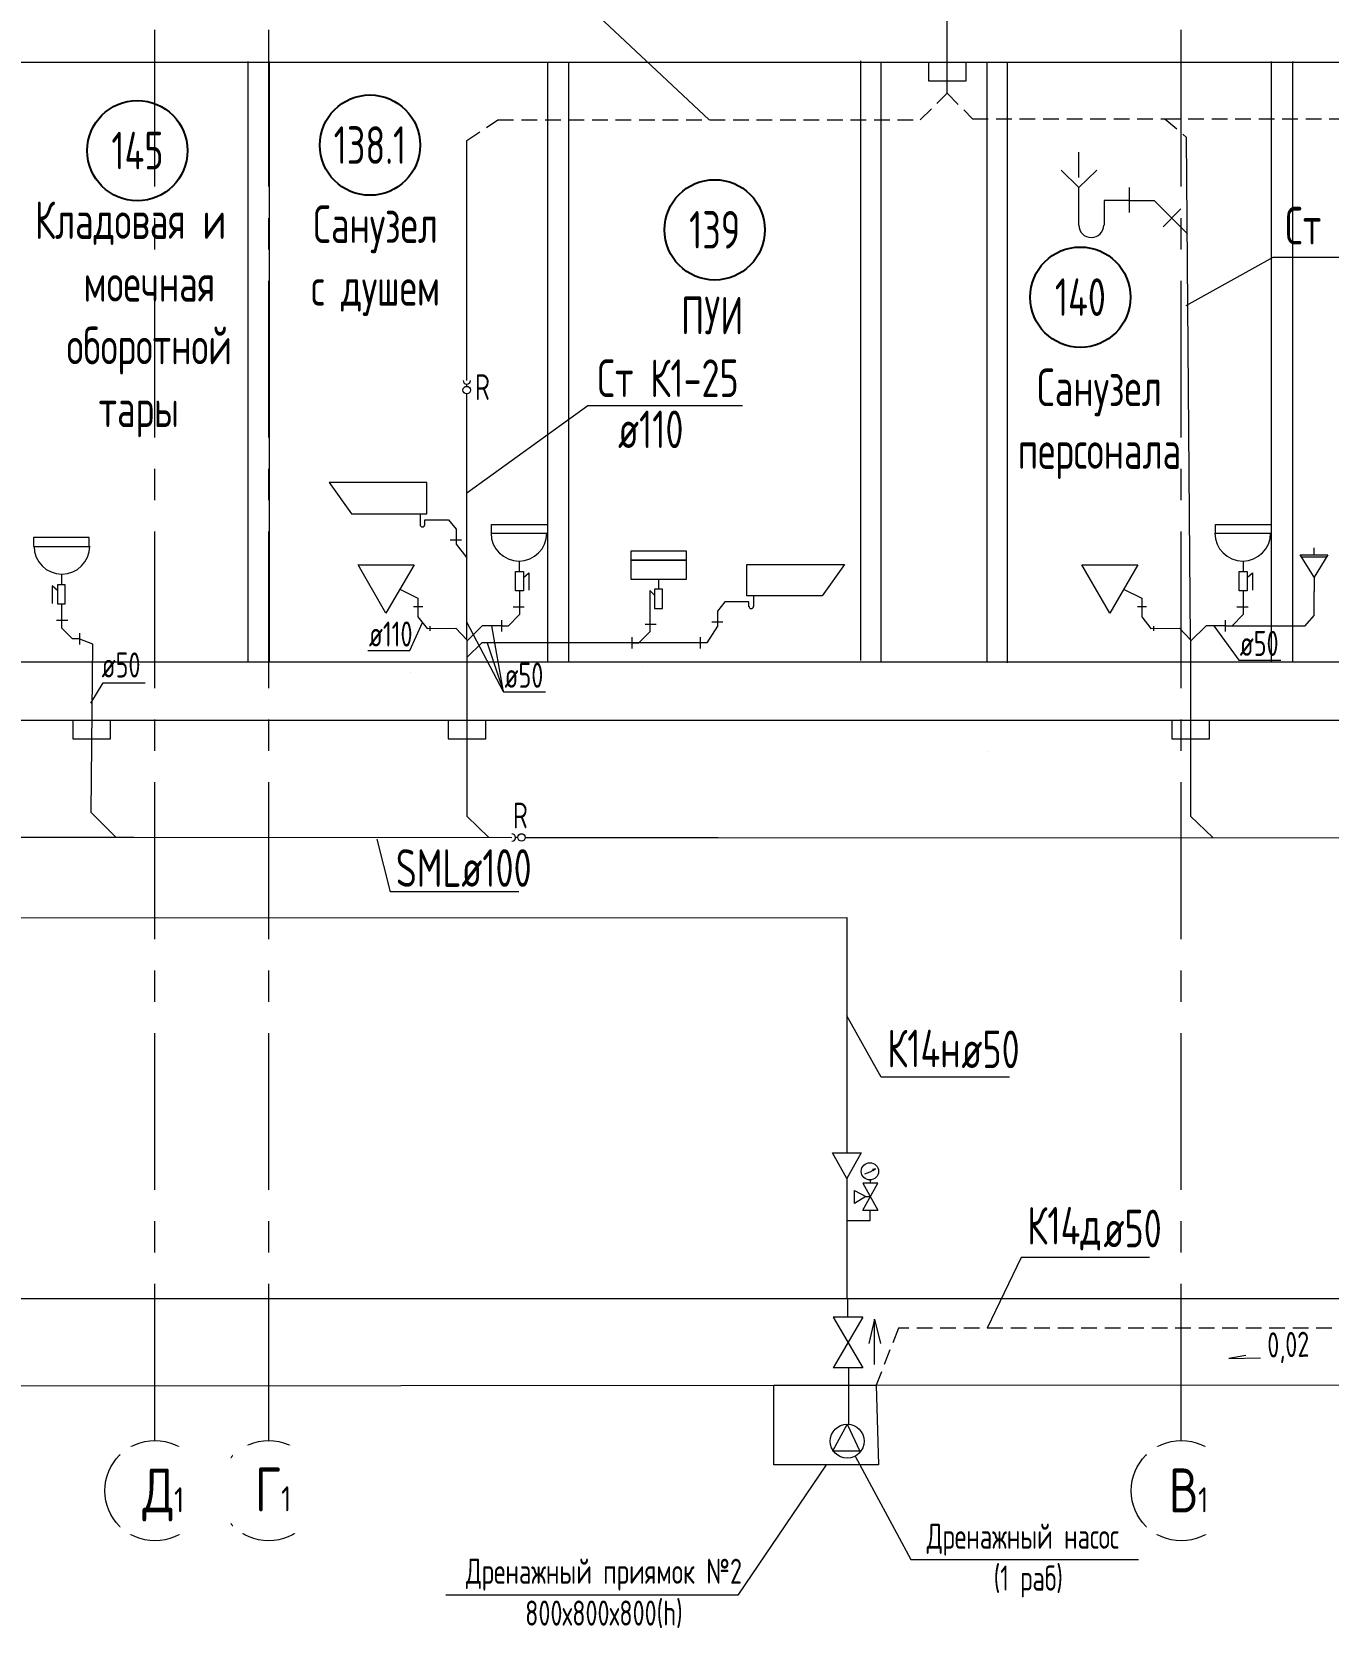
# Model space of a CAD drawing. Header units: millimetres. Extents: x -8689834 to 9419935, y -284943 to 166066.
# Drawn here: x -202305 to -191966, y -227480 to -214750 of the extents above; entities that cross this region are included whole.
import ezdxf
from ezdxf.enums import TextEntityAlignment as Align

# ---------------------------------------------------------------- set-up
doc = ezdxf.new("R2010")
doc.units = ezdxf.units.MM
doc.header["$MEASUREMENT"] = 0
doc.linetypes.add('01_base$0$DASHED2', pattern=[0.375, 0.25, -0.125])
doc.linetypes.add('CENTER', pattern=[2, 1.25, -0.25, 0.25, -0.25])
doc.layers.get('0').update_dxf_attribs({"color": 250, "lineweight": 9})
for name, color, linetype in [('PDF _0', 7, 'Continuous'), ('PDF ___Text VK', 7, 'Continuous'), ('PDF __OBORUD', 1, 'Continuous'), ('PDF __ВК-Text В1', 7, 'Continuous'), ('PDF __ВК-В1', 5, 'Continuous'), ('PDF __ВК-питьевой фонтанчик', 7, 'Continuous'), ('PDF __ВК-противопожарные муфты', 1, 'Continuous'), ('PDF __ВК-стены', 7, 'Continuous'), ('PDF __ВК-текст К2', 7, 'Continuous'), ('PDF __Дренажные насосы', 1, 'Continuous'), ('PDF __К14', 3, 'Continuous'), ('PDF __насос', 1, 'Continuous'), ('PDF __Переход', 7, 'Continuous'), ('PDF __Сантехника', 7, 'Continuous'), ('PDF _TEKSTBK', 7, 'Continuous'), ('PDF _надписи ВК', 7, 'Continuous'), ('АР_Кровля дорожки', 245, 'Continuous'), ('АР_Таблицы', 250, 'Continuous')]:
    doc.layers.add(name, color=color, linetype=linetype)
doc.layers.add('PDF __ВК-К1', color=7, linetype='Continuous', true_color=0xb80000)
doc.layers.add('PDF __ВК-К14н', color=190, linetype='Continuous', true_color=0x7f00ff)
for name, color, linetype, lineweight in [('АР_Маркер экспликации', 239, 'Continuous', 13), ('АР_Номер помещения', 1, 'Continuous', 25), ('АР_Оси', 195, 'Continuous', 9), ('АР_Помещения_площадь', 19, 'Continuous', 9), ('ВК_канализация', 32, 'Continuous', 30)]:
    doc.layers.add(name, color=color, linetype=linetype, lineweight=lineweight)
doc.styles.add('ISOCPEUR', font='isocpeur.ttf', dxfattribs={"width": 0.7})
doc.styles.get("Standard").update_dxf_attribs({"font": 'isocpeur.ttf', "width": 0.7})
doc.styles.add('ГОСТ 2.304', font='isocpeur.ttf', dxfattribs={"width": 0.7})

# ---------------------------------------------------------------- blocks, each defined once
blk = doc.blocks.new('*U2004')
at = {"layer": 'АР_Номер помещения', "color": 7}
blk.add_circle((-15720, 4793), 400, dxfattribs=at)
at = {"layer": 'АР_Помещения_площадь', "color": 7}
blk.add_line((-13545, 633), (-13545, 633), dxfattribs=at)
at = {"color": 7, "style": 'ISOCPEUR', "width": 0.7, "flags": 1}
blk.add_attdef('КАТЕГОРИЯ', (-499, -2092), '', height=250, dxfattribs=at)
at = {"layer": 'АР_Номер помещения', "color": 7, "style": 'ISOCPEUR', "width": 0.7}
blk.add_attdef('НОМЕР_ПОМЕЩЕНИЯ', text='', height=300, dxfattribs=at).set_placement((-15720, 4793), align=Align.MIDDLE_CENTER)
at = {"layer": 'АР_Помещения_площадь', "color": 7, "lineweight": 30, "width": 0.7, "flags": 104}
blk.add_attdef('ИМЯ_ПОМЕЩЕНИЯ', text='', height=100, dxfattribs=at).set_placement((158, 1217), align=Align.MIDDLE_CENTER)
at = {"layer": 'АР_Помещения_площадь', "color": 7, "style": 'ISOCPEUR', "width": 0.7}
blk.add_attdef('ПЛОЩАДЬ_ПОМЕЩЕНИЯ', text='', height=200, dxfattribs=at).set_placement((-13540, 880), align=Align.MIDDLE_RIGHT)
blk = doc.blocks.new('*U2005')
at = {"layer": 'АР_Номер помещения', "color": 7}
blk.add_circle((-15720, 4793), 400, dxfattribs=at)
at = {"layer": 'АР_Помещения_площадь', "color": 7}
blk.add_line((-13545, 633), (-13545, 633), dxfattribs=at)
at = {"color": 7, "style": 'ISOCPEUR', "width": 0.7, "flags": 1}
blk.add_attdef('КАТЕГОРИЯ', (-499, -2092), '', height=250, dxfattribs=at)
at = {"layer": 'АР_Номер помещения', "color": 7, "style": 'ISOCPEUR', "width": 0.7}
blk.add_attdef('НОМЕР_ПОМЕЩЕНИЯ', text='', height=300, dxfattribs=at).set_placement((-15720, 4793), align=Align.MIDDLE_CENTER)
at = {"layer": 'АР_Помещения_площадь', "color": 7, "lineweight": 30, "width": 0.7, "flags": 104}
blk.add_attdef('ИМЯ_ПОМЕЩЕНИЯ', text='', height=100, dxfattribs=at).set_placement((158, 1217), align=Align.MIDDLE_CENTER)
at = {"layer": 'АР_Помещения_площадь', "color": 7, "style": 'ISOCPEUR', "width": 0.7}
blk.add_attdef('ПЛОЩАДЬ_ПОМЕЩЕНИЯ', text='', height=200, dxfattribs=at).set_placement((-13540, 880), align=Align.MIDDLE_RIGHT)
blk = doc.blocks.new('*U2006')
at = {"layer": 'АР_Номер помещения', "color": 7}
blk.add_circle((-15720, 4793), 400, dxfattribs=at)
at = {"layer": 'АР_Помещения_площадь', "color": 7}
blk.add_line((-13545, 633), (-13545, 633), dxfattribs=at)
at = {"color": 7, "style": 'ISOCPEUR', "width": 0.7, "flags": 1}
blk.add_attdef('КАТЕГОРИЯ', (-499, -2092), '', height=250, dxfattribs=at)
at = {"layer": 'АР_Номер помещения', "color": 7, "style": 'ISOCPEUR', "width": 0.7}
blk.add_attdef('НОМЕР_ПОМЕЩЕНИЯ', text='', height=300, dxfattribs=at).set_placement((-15720, 4793), align=Align.MIDDLE_CENTER)
at = {"layer": 'АР_Помещения_площадь', "color": 7, "lineweight": 30, "width": 0.7, "flags": 104}
blk.add_attdef('ИМЯ_ПОМЕЩЕНИЯ', text='', height=100, dxfattribs=at).set_placement((158, 1217), align=Align.MIDDLE_CENTER)
at = {"layer": 'АР_Помещения_площадь', "color": 7, "style": 'ISOCPEUR', "width": 0.7}
blk.add_attdef('ПЛОЩАДЬ_ПОМЕЩЕНИЯ', text='', height=200, dxfattribs=at).set_placement((-13540, 880), align=Align.MIDDLE_RIGHT)
blk = doc.blocks.new('*U2000')
at = {"layer": 'АР_Номер помещения', "color": 7}
blk.add_circle((-15720, 4793), 400, dxfattribs=at)
at = {"layer": 'АР_Помещения_площадь', "color": 7}
blk.add_line((-13545, 633), (-13545, 633), dxfattribs=at)
at = {"color": 7, "style": 'ISOCPEUR', "width": 0.7, "flags": 1}
blk.add_attdef('КАТЕГОРИЯ', (-499, -2092), '', height=250, dxfattribs=at)
at = {"layer": 'АР_Номер помещения', "color": 7, "style": 'ISOCPEUR', "width": 0.7}
blk.add_attdef('НОМЕР_ПОМЕЩЕНИЯ', text='', height=300, dxfattribs=at).set_placement((-15720, 4793), align=Align.MIDDLE_CENTER)
at = {"layer": 'АР_Помещения_площадь', "color": 7, "lineweight": 30, "width": 0.7, "flags": 104}
blk.add_attdef('ИМЯ_ПОМЕЩЕНИЯ', text='', height=100, dxfattribs=at).set_placement((158, 1217), align=Align.MIDDLE_CENTER)
at = {"layer": 'АР_Помещения_площадь', "color": 7, "style": 'ISOCPEUR', "width": 0.7}
blk.add_attdef('ПЛОЩАДЬ_ПОМЕЩЕНИЯ', text='', height=200, dxfattribs=at).set_placement((-13540, 880), align=Align.MIDDLE_RIGHT)
blk = doc.blocks.new('*U2001')
at = {"layer": 'АР_Номер помещения', "color": 7}
blk.add_circle((-15720, 4793), 400, dxfattribs=at)
at = {"layer": 'АР_Помещения_площадь', "color": 7}
blk.add_line((-13545, 633), (-13545, 633), dxfattribs=at)
at = {"color": 7, "style": 'ISOCPEUR', "width": 0.7, "flags": 1}
blk.add_attdef('КАТЕГОРИЯ', (-499, -2092), '', height=250, dxfattribs=at)
at = {"layer": 'АР_Номер помещения', "color": 7, "style": 'ISOCPEUR', "width": 0.7}
blk.add_attdef('НОМЕР_ПОМЕЩЕНИЯ', text='', height=300, dxfattribs=at).set_placement((-15720, 4793), align=Align.MIDDLE_CENTER)
at = {"layer": 'АР_Помещения_площадь', "color": 7, "lineweight": 30, "width": 0.7, "flags": 104}
blk.add_attdef('ИМЯ_ПОМЕЩЕНИЯ', text='', height=100, dxfattribs=at).set_placement((158, 1217), align=Align.MIDDLE_CENTER)
at = {"layer": 'АР_Помещения_площадь', "color": 7, "style": 'ISOCPEUR', "width": 0.7}
blk.add_attdef('ПЛОЩАДЬ_ПОМЕЩЕНИЯ', text='', height=200, dxfattribs=at).set_placement((-13540, 880), align=Align.MIDDLE_RIGHT)

msp = doc.modelspace()

# ---------------------------------------------------------------- linework, layer by layer
at = {"layer": 'PDF _0', "lineweight": 13}
for points in [[(-195654.2, -224038.5), (-195744.3, -224092.6), (-195744.3, -223990.4), (-195654.2, -224038.5), (-195618.1, -224038.5)], [(-195678.2, -224146.7), (-195558, -223930.3), (-195678.2, -223930.3), (-195558, -224146.7)], [(-195678.2, -224146.7), (-195558, -224146.7)], [(-195618.1, -224230.8), (-195618.1, -224146.7)], [(-195618.1, -224230.8), (-195804.4, -224230.8)]]:
    msp.add_lwpolyline(points, dxfattribs=at)
at = {"layer": 'PDF ___Text VK', "color": 3, "lineweight": 13}
msp.add_lwpolyline([(-196387.5, -225541.2), (-195570, -225541.2), (-195552, -226178.4), (-196387.5, -226178.4)], close=True, dxfattribs=at)
at = {"layer": 'PDF __OBORUD', "lineweight": 13}
for points in [[(-195660.2, -223858.1), (-195618.1, -223840.1), (-195576, -223816.1), (-195594, -223834.1)], [(-195618.1, -223906.2), (-195618.1, -223930.3)], [(-195576, -223816.1), (-195600.1, -223822.1)]]:
    msp.add_lwpolyline(points, dxfattribs=at)
msp.add_circle((-195621.1, -223837.1), 69.1, dxfattribs=at)
at = {"layer": 'PDF __ВК-Text В1', "lineweight": 13}
msp.add_lwpolyline([(-192622.5, -225305.1), (-192758.3, -225330.9), (-192505, -225325.7)], dxfattribs=at)
at = {"layer": 'PDF __ВК-В1', "color": 244, "lineweight": 13, "true_color": 0x991b1e}
for points in [[(-195004.3, -215239.2), (-195004.3, -213491.6)], [(-192077.8, -219405.2), (-192077.8, -219405.2), (-192077.8, -219212.6)]]:
    msp.add_lwpolyline(points, dxfattribs=at)
at = {"layer": 'PDF __ВК-В1', "lineweight": 13}
msp.add_lwpolyline([(-192077.8, -218920.5), (-192077.8, -218865.5)], dxfattribs=at)
at = {"layer": 'PDF __ВК-К1', "color": 244, "lineweight": 13, "true_color": 0x991b1e}
for points in [[(-193552.2, -215992.1), (-193552.2, -216191.1)], [(-193552.2, -216093.7), (-193751.2, -216093.7)], [(-193552.2, -216093.7), (-193353.2, -216093.7), (-193086.6, -216360.4)], [(-193141.6, -216161.4), (-193281.3, -216305.4)], [(-198980.8, -218640.4), (-198921.5, -218716.6)], [(-198968.1, -218801.3), (-198879.2, -218801.3)], [(-198921.5, -218716.6), (-198921.5, -218835.1), (-198836.8, -218945.2)], [(-202070.2, -219311.5), (-202070.2, -219502)], [(-199225.7, -219266), (-199225.7, -219414.5)], [(-198415.9, -219207.1), (-198415.9, -219397.5)], [(-196777.1, -219294.5), (-196836.3, -219370.7)], [(-193452.4, -219266), (-193452.4, -219414.5)], [(-192642.5, -219207.1), (-192642.5, -219397.5)], [(-202108.3, -219442.7), (-202019.4, -219442.7)], [(-199260.3, -219331.6), (-199187.7, -219331.6)], [(-199225.7, -219414.5), (-199153.2, -219507.8)], [(-198559.8, -219486.4), (-198504.8, -219486.4), (-198415.9, -219397.5)], [(-198559.8, -219442), (-198559.8, -219530.9)], [(-198377.8, -219338.3), (-198466.7, -219338.3)], [(-197376, -219343.3), (-197376, -219533.8)], [(-196836.3, -219370.7), (-196836.3, -219489.2), (-196920.5, -219622.7)], [(-193487, -219331.6), (-193414.4, -219331.6)], [(-193452.4, -219414.5), (-193379.9, -219507.8)], [(-192786.5, -219486.4), (-192731.4, -219486.4), (-192642.5, -219397.5)], [(-192786.5, -219442), (-192786.5, -219530.9)], [(-192604.4, -219338.3), (-192693.3, -219338.3)], [(-201926.3, -219590.9), (-201981.3, -219590.9), (-202070.2, -219502)], [(-201926.3, -219546.5), (-201926.3, -219635.4)], [(-199128.7, -219525.4), (-199128.7, -219489)], [(-197520, -219622.7), (-197464.9, -219622.7), (-197376, -219533.8)], [(-197520, -219578.2), (-197520, -219667.1)], [(-197414.1, -219474.5), (-197325.2, -219474.5)], [(-196975.5, -219578.2), (-196975.5, -219667.1)], [(-196882.9, -219455.4), (-196794, -219455.4)], [(-193355.3, -219525.4), (-193355.3, -219489)]]:
    msp.add_lwpolyline(points, dxfattribs=at)
at = {"layer": 'PDF __ВК-К14н', "color": 152, "lineweight": 13, "true_color": 0x2776bb}
for points in [[(-213889.2, -221815), (-195804.5, -221814)], [(-195804.5, -221814), (-195804.4, -223689.8)], [(-195804.4, -223894.2), (-195804.4, -224853.7)], [(-195798.4, -224856), (-195798.4, -225000.2)], [(-195792.4, -225403), (-195792.4, -225853.8)]]:
    msp.add_lwpolyline(points, dxfattribs=at)
at = {"layer": 'PDF __ВК-питьевой фонтанчик', "lineweight": 13}
for points in [[(-192077.8, -219098.3), (-192187.9, -218920.5), (-191967.8, -218920.5), (-192077.8, -219098.3), (-192077.8, -219212.6)], [(-192175.2, -218937.4), (-191976.2, -218937.4)]]:
    msp.add_lwpolyline(points, dxfattribs=at)
at = {"layer": 'PDF __ВК-противопожарные муфты', "lineweight": 13}
for points in [[(-195249.8, -214990.8), (-195004.3, -214990.8), (-194754.5, -214990.8)], [(-195152.4, -214990.8), (-195152.4, -215139), (-194851.9, -215139), (-194851.9, -214990.8)], [(-202077.2, -220239.9), (-201831.7, -220239.9), (-201581.9, -220239.9)], [(-201979.8, -220239.9), (-201979.8, -220388.1), (-201679.3, -220388.1), (-201679.3, -220239.9)], [(-199082.4, -220239.9), (-198836.8, -220239.9), (-198587.1, -220239.9)], [(-198985, -220239.9), (-198985, -220388.1), (-198684.4, -220388.1), (-198684.4, -220239.9)], [(-193309, -220239.9), (-193063.5, -220239.9), (-192813.8, -220239.9)], [(-193211.7, -220239.9), (-193211.7, -220388.1), (-192911.1, -220388.1), (-192911.1, -220239.9)]]:
    msp.add_lwpolyline(points, dxfattribs=at)
at = {"layer": 'PDF __ВК-стены', "color": 18, "lineweight": 13, "true_color": 0x000000}
for points in [[(-256195.5, -214990.8), (-176826, -214990.8)], [(-200582.2, -214986.6), (-200582.2, -219770.1)], [(-200412.8, -214986.6), (-200412.8, -219770.1)], [(-198193.6, -214995.4), (-198193.6, -219778.9)], [(-198024.3, -214995.4), (-198024.3, -219778.9)], [(-195696.1, -214980.6), (-195696.1, -219764.1)], [(-195533.3, -214990.8), (-195533.3, -219774.3)], [(-194687.7, -214988.3), (-194687.7, -219771.8)], [(-194524.8, -214998.5), (-194524.8, -219782)], [(-192420.3, -214986.6), (-192420.3, -219770.1)], [(-192251, -214986.6), (-192251, -219770.1)], [(-256195.5, -219774.3), (-176826, -219774.3)], [(-256195.5, -220239.9), (-177113.9, -220239.9)], [(-256195.5, -220239.9), (-176826, -220239.9)], [(-255496.8, -225583.8), (-120775.5, -225489.1)]]:
    msp.add_lwpolyline(points, dxfattribs=at)
at = {"layer": 'PDF __ВК-текст К2', "lineweight": 13}
for points in [[(-195969.7, -226178.4), (-196675, -227217.7), (-196723.1, -227217.7), (-199004.5, -227217.7)], [(-195737.2, -226108.1), (-195293.4, -226931.4), (-195245.3, -226931.4), (-193478, -226931.4)]]:
    msp.add_lwpolyline(points, dxfattribs=at)
at = {"layer": 'PDF __Дренажные насосы', "lineweight": 13}
msp.add_circle((-195801.4, -225989), 135.2, dxfattribs=at)
at = {"layer": 'PDF __К14', "lineweight": 13}
msp.add_lwpolyline([(-193954.3, -215911.7), (-193954.3, -215708.5)], dxfattribs=at)
at = {"layer": 'PDF __насос', "lineweight": 13}
for points in [[(-195801.4, -225853.5), (-195700.4, -226067.5), (-195920.4, -226067.5)], [(-195801.4, -225853.5), (-195920.4, -226067.5)]]:
    msp.add_lwpolyline(points, dxfattribs=at)
at = {"layer": 'PDF __Переход', "lineweight": 13}
msp.add_lwpolyline([(-195690.2, -223689.8), (-195804.4, -223894.2), (-195918.6, -223689.8)], close=True, dxfattribs=at)
at = {"layer": 'PDF __Сантехника', "lineweight": 13}
for points in [[(-199154.3, -218344.1), (-199933.2, -218344.1), (-199755.4, -218593.8), (-199154.3, -218593.8)], [(-198638.1, -218677.9), (-198193.6, -218677.9), (-198193.6, -218749.9), (-198638.1, -218749.9)], [(-192864.8, -218677.9), (-192420.3, -218677.9), (-192420.3, -218749.9), (-192864.8, -218749.9)], [(-201848, -218782.4), (-202292.5, -218782.4), (-202292.5, -218854.4), (-201848, -218854.4)], [(-197084, -218890.4), (-197528.4, -218890.4), (-197528.4, -218962.3), (-197084, -218962.3)], [(-199481.4, -219386.9), (-199702.5, -219000), (-199256.8, -219000)], [(-198447.6, -219054.7), (-198384.1, -219054.7), (-198384.1, -219207.1), (-198447.6, -219207.1)], [(-197084, -218962.3), (-197528.4, -218962.3), (-197528.4, -219114.7), (-197084, -219114.7)], [(-196603.5, -218998.2), (-195824.6, -218998.2), (-196002.4, -219247.9), (-196603.5, -219247.9)], [(-193708.1, -219386.9), (-193929.1, -219000), (-193483.5, -219000)], [(-192674.3, -219054.7), (-192610.8, -219054.7), (-192610.8, -219207.1), (-192674.3, -219207.1)], [(-202038.5, -219159.1), (-202102, -219159.1), (-202102, -219311.5), (-202038.5, -219311.5)], [(-197274.4, -219195.1), (-197337.9, -219195.1), (-197337.9, -219347.5), (-197274.4, -219347.5)]]:
    msp.add_lwpolyline(points, close=True, dxfattribs=at)
for points in [[(-199209.3, -218593.8), (-199209.3, -218678.5)], [(-199171.2, -218678.5), (-199171.2, -218640.4), (-198980.8, -218640.4)], [(-198418, -218974.2), (-198418, -219054.7)], [(-198384.1, -219101.2), (-198341.8, -219063.1), (-198341.8, -219202.8)], [(-192644.7, -218974.2), (-192644.7, -219054.7)], [(-192610.8, -219101.2), (-192568.5, -219063.1), (-192568.5, -219202.8)], [(-202102, -219205.7), (-202144.3, -219167.6), (-202144.3, -219307.3)], [(-202068.1, -219078.7), (-202068.1, -219159.1)], [(-199370.8, -219193.4), (-199225.7, -219266)], [(-197306.2, -219114.7), (-197306.2, -219195.1)], [(-193597.5, -219193.4), (-193452.4, -219266)], [(-197337.9, -219241.7), (-197376, -219203.6), (-197376, -219343.3)], [(-196586.6, -219332.6), (-196586.6, -219294.5), (-196777.1, -219294.5)], [(-196548.5, -219247.9), (-196548.5, -219332.6)]]:
    msp.add_lwpolyline(points, dxfattribs=at)
for centre, radius, start, end in [((-199190.3, -218678.5), 19, 180.00002, 359.99998), ((-198420.1, -218747.8), 222.2, 180, 0), ((-192646.8, -218747.8), 222.2, 180, 0), ((-202066, -218852.2), 222.2, 180, 0), ((-196567.5, -219330.5), 19, 180.00002, 359.99998)]:
    msp.add_arc(centre, radius, start, end, dxfattribs=at)
at = {"layer": 'PDF _TEKSTBK', "lineweight": 13}
for points in [[(-193954.3, -215992.1), (-194094, -215852.4)], [(-193954.3, -216292.7), (-193954.3, -215992.1), (-193810.4, -215852.4)], [(-193751.2, -216093.7), (-193751.2, -216292.7)]]:
    msp.add_lwpolyline(points, dxfattribs=at)
msp.add_arc((-193854.9, -216290.6), 99.5, 180.00001, 359.99999, dxfattribs=at)
at = {"layer": 'PDF _надписи ВК', "lineweight": 13}
for points in [[(-195678.2, -225000.2), (-195912.6, -225403)], [(-195678.2, -225000.2), (-195912.6, -225000.2), (-195678.2, -225403), (-195912.6, -225403)]]:
    msp.add_lwpolyline(points, dxfattribs=at)
at = {"layer": 'АР_Кровля дорожки', "color": 244, "linetype": '01_base$0$DASHED2', "lineweight": 13, "ltscale": 500, "true_color": 0x991b1e}
for points in [[(-198836.8, -215616), (-198587.3, -215452), (-195218.9, -215452), (-195004.3, -215239.2)], [(-195004.3, -215239.2), (-194801.3, -215444), (-193269.6, -215444)], [(-193269.6, -215444), (-193094.3, -215591)], [(-193269.6, -215444), (-189815.7, -215444), (-188284, -215444)]]:
    msp.add_lwpolyline(points, dxfattribs=at)
at = {"layer": 'АР_Кровля дорожки', "color": 7, "lineweight": 13, "ltscale": 500}
for points in [[(-196636.9, -217733.2), (-197870.9, -217733.2), (-198836.8, -218428.1)], [(-198543.2, -220013.3), (-198636.5, -219486.4)], [(-195585.1, -225376.8), (-195585.1, -225017.1), (-195628.8, -225210.4)], [(-195585.1, -225017.1), (-195537.3, -225210.4)]]:
    msp.add_lwpolyline(points, dxfattribs=at)
at = {"layer": 'АР_Кровля дорожки', "color": 244, "lineweight": 13, "ltscale": 500, "true_color": 0x991b1e}
msp.add_lwpolyline([(-196920.5, -219622.7), (-198715, -219622.7), (-198836.8, -219739.6)], dxfattribs=at)
at = {"layer": 'АР_Кровля дорожки', "color": 3, "linetype": '01_base$0$DASHED2', "lineweight": 13, "ltscale": 500}
msp.add_lwpolyline([(-188676.9, -225018.8), (-188747.8, -225086.8), (-195393.2, -225087), (-195570, -225541.2)], dxfattribs=at)
at = {"layer": 'АР_Оси', "color": 18, "linetype": 'CENTER', "lineweight": 13, "ltscale": 1000, "true_color": 0x000000}
for p, q in [((-193137.2, -225984.3), (-193137.2, -201260.6)), ((-201323.7, -225984.3), (-201323.7, -202549.4)), ((-200416.4, -225984.3), (-200416.4, -202549.4))]:
    msp.add_line(p, q, dxfattribs=at)
at = {"layer": 'АР_Оси', "color": 18, "lineweight": 13, "ltscale": 0.5, "true_color": 0x000000}
for centre in [(-201323.7, -226384.3), (-200416.4, -226384.3), (-193137.2, -226384.3)]:
    msp.add_circle(centre, 400, dxfattribs=at)
at = {"layer": 'ВК_канализация', "color": 18, "lineweight": 13, "ltscale": 500, "true_color": 0x000000}
for points in [[(-201006, -213723), (-198746.7, -213723), (-196903.1, -215452)], [(-191168.2, -216549), (-192407.3, -216549), (-193101.8, -216934.1)], [(-199624.9, -219684.5), (-199289.7, -219684.5), (-199189.5, -219461.2)], [(-198543.2, -220013.3), (-198836.8, -219456.9)], [(-192876.4, -219486.4), (-192678.6, -219759.3), (-192343.3, -219759.3)], [(-198673, -219622.7), (-198543.2, -220013.3), (-198208, -220013.3)], [(-201835.5, -220104.6), (-201735.5, -219940), (-201400.3, -219940)], [(-198421.1, -221607.7), (-199445, -221607.7), (-199550.2, -221188)], [(-194507.8, -223086.3), (-195531.7, -223086.3), (-195804.5, -222598)], [(-193390.2, -224523.1), (-194414.1, -224523.1), (-194684.6, -225087)]]:
    msp.add_lwpolyline(points, dxfattribs=at)
at = {"layer": 'ВК_канализация', "color": 244, "lineweight": 13, "ltscale": 500, "true_color": 0x991b1e}
for points in [[(-198835.9, -217530.2), (-198836.8, -215616)], [(-193063.5, -219597.8), (-193063.5, -219597.8), (-193094.3, -215591)], [(-198836.8, -219597.8), (-198836.8, -219597.8), (-198836.8, -217636.9)], [(-198836.5, -217576.9), (-198836.2, -217560.2)], [(-192731.4, -219486.4), (-192150.1, -219485.6), (-192077.8, -219405.2)], [(-199153.2, -219507.8), (-198924.4, -219505.8)], [(-198924.4, -219505.8), (-198836.8, -219597.8)], [(-198559.8, -219486.4), (-198713.2, -219486.4), (-198836.4, -219609.5)], [(-193379.9, -219507.8), (-193151.1, -219505.8)], [(-193151.1, -219505.8), (-193063.5, -219597.8)], [(-192786.5, -219486.4), (-192939.8, -219486.4), (-193063.1, -219609.5)], [(-201926.3, -219590.9), (-201822.5, -219629.6)], [(-201822.5, -219629.6), (-201835, -220973)], [(-198836.8, -219597.8), (-198836.8, -220585.5)], [(-193063.5, -219597.8), (-193063.5, -220585.5)], [(-198836.8, -220585.5), (-198836.8, -221005.8), (-198659.3, -221174.3)], [(-193063.5, -220585.5), (-193063.5, -221005.8), (-192886, -221174.3)], [(-201835, -220973), (-201635.7, -221173.2)], [(-203572.2, -221171.6), (-201492.4, -221172.7)], [(-203572.2, -221172), (-198476.6, -221175)], [(-198429.8, -221174.6), (-198446.6, -221174.8)], [(-198369.8, -221174.4), (-196830.3, -221175.6)], [(-196830.3, -221175.6), (-190213.9, -221177.8)]]:
    msp.add_lwpolyline(points, dxfattribs=at)
at = {"layer": 'ВК_канализация', "color": 7, "lineweight": 13, "ltscale": 500}
msp.add_lwpolyline([(-177113.9, -224853.7), (-256364.8, -224853.7)], dxfattribs=at)
at = {"layer": 'ВК_канализация', "color": 244, "lineweight": 13, "ltscale": 500, "true_color": 0x991b1e}
for centre in [(-198836.8, -217606.9), (-198399.8, -221174.4)]:
    msp.add_circle(centre, 30, dxfattribs=at)
for centre, start, end in [((-198835.9, -217530.2), 179.27075, 359.27075), ((-198476.6, -221175), 270.50316, 90.50316)]:
    msp.add_arc(centre, 30, start, end, dxfattribs=at)

# ---------------------------------------------------------------- block references
at = {"layer": 'АР_Маркер экспликации', "color": 7, "lineweight": 13}
ref = msp.add_blockref('*U2006', (-183888.8, -220446.2), dxfattribs=at)
ref.add_attrib('НОМЕР_ПОМЕЩЕНИЯ', '138.1', dxfattribs={"layer": 'АР_Номер помещения', "color": 7, "height": 300, "style": 'ISOCPEUR', "width": 0.7}).set_placement((-199608.6, -215652.8), align=Align.MIDDLE_CENTER)
ref = msp.add_blockref('*U2001', (-188094.1, -220472.2), dxfattribs=at)
ref.add_attrib('НОМЕР_ПОМЕЩЕНИЯ', '144', dxfattribs={"layer": 'АР_Номер помещения', "color": 7, "height": 300, "style": 'ISOCPEUR', "width": 0.7}).set_placement((-203813.8, -215678.8), align=Align.MIDDLE_CENTER)
ref = msp.add_blockref('*U2000', (-185743.5, -220490), dxfattribs=at)
ref.add_attrib('НОМЕР_ПОМЕЩЕНИЯ', '145', dxfattribs={"layer": 'АР_Номер помещения', "color": 7, "height": 300, "style": 'ISOCPEUR', "width": 0.7}).set_placement((-201463.2, -215696.6), align=Align.MIDDLE_CENTER)
ref = msp.add_blockref('*U2005', (-181139.1, -221121.8), dxfattribs=at)
ref.add_attrib('НОМЕР_ПОМЕЩЕНИЯ', '139', dxfattribs={"layer": 'АР_Номер помещения', "color": 7, "height": 300, "style": 'ISOCPEUR', "width": 0.7}).set_placement((-196858.9, -216328.4), align=Align.MIDDLE_CENTER)
ref = msp.add_blockref('*U2004', (-178222.2, -221658.9), dxfattribs=at)
ref.add_attrib('НОМЕР_ПОМЕЩЕНИЯ', '140', dxfattribs={"layer": 'АР_Номер помещения', "color": 7, "height": 300, "style": 'ISOCPEUR', "width": 0.7}).set_placement((-193941.9, -216865.5), align=Align.MIDDLE_CENTER)

# ---------------------------------------------------------------- texts
at = {"layer": 'АР_Таблицы', "lineweight": 13, "ltscale": 100, "attachment_point": 4, "style": 'ISOCPEUR'}
for s, insert, char_height, width in [('\\pxi-1,l1,qc,t1,5;Кладовая и моечная оборотной\\P тары', (-202848.3, -217042.1), 300, 2659.108), ('\\pxi-1,l1,qc,t1,5;Санузел \\Pс душем', (-200893.3, -216574), 300, 2659.108), ('\\pxi-1,l1,t1,5;Ст К1-16', (-192308.2, -216295.9), 300, 7500), ('\\pxi-1,l1,qc,t1,5;ПУИ', (-198208.7, -217011.6), 300, 2659.108), ('\\pxqc;Санузел\\Pперсонала', (-195119.6, -217875.4), 300, 2659.108), ('\\pxi-1,l1,t1,5;ø110', (-199617.1, -219551.9), 200, 7500), ('\\pxi-1,l1,t1,5;ø50', (-192670.8, -219626.6), 200, 7500), ('\\pxi-1,l1,t1,5;ø50', (-201748.9, -219798.9), 200, 7500), ('\\pxi-1,l1,t1,5;ø50', (-198535.5, -219880.7), 200, 7500)]:
    msp.add_mtext(s, dxfattribs=dict(at, insert=insert, char_height=char_height, width=width))
at = {"layer": 'АР_Таблицы', "lineweight": 13, "ltscale": 100, "insert": (-192451, -225245.6), "char_height": 200, "width": 7500, "attachment_point": 4, "rotation": 1.16501, "style": 'ISOCPEUR'}
msp.add_mtext('\\pxi-1,l1,t1,5;0,02', dxfattribs=at)
at = {"layer": 'ВК_канализация', "color": 18, "lineweight": 13, "ltscale": 100, "true_color": 0x000000, "attachment_point": 4, "style": 'ISOCPEUR'}
for s, insert, char_height, width in [('Ст К1-25', (-197794.3, -217512.4), 300, 5891.51), ('R', (-198770.8, -217582.9), 205.4, 5730.034), ('\\pxi-1,l1,t1,5;ø110', (-197629.9, -217919.6), 300, 7500), ('R', (-198468.2, -220999.2), 205.4, 5730.034), ('\\pxi-1,l1,t1,5;SMLø100', (-199401.7, -221418.2), 300, 2224.257), ('К14н', (-195483.5, -222857.9), 300, 5891.51), ('\\pxi-1,l1,t1,5;ø50', (-194890.8, -222864.3), 300, 7500), ('К14д', (-194365.9, -224294.7), 300, 5891.51), ('\\pxi-1,l1,t1,5;ø50', (-193757.6, -224293.1), 300, 7500), ('\\pxqc;Дренажный насос\\P (1 раб)', (-197347.8, -226941.3), 200, 5891.51), ('\\pxqc;Дренажный приямок №2\\P800х800х800(h)', (-200688.2, -227203.1), 200, 5891.51)]:
    msp.add_mtext(s, dxfattribs=dict(at, insert=insert, char_height=char_height, width=width))

# ---------------------------------------------------------------- next in the draw order: texts
at = {"layer": 'АР_Оси', "color": 18, "lineweight": 13, "true_color": 0x000000, "char_height": 350, "width": 528.82, "attachment_point": 1, "line_spacing_factor": 1.149209, "style": 'ГОСТ 2.304', "bg_fill": 2}
for s, insert in [('{\\W0.8;Г\\H0.57143x;1}', (-200526.1, -226198.5)), ('{\\W0.8;В\\H0.57143x;1}', (-193237, -226206.6))]:
    msp.add_mtext(s, dxfattribs=dict(at, insert=insert))

# ---------------------------------------------------------------- next in the draw order: texts
at = {"layer": 'АР_Оси', "color": 18, "lineweight": 13, "true_color": 0x000000, "insert": (-201423.5, -226206.6), "char_height": 350, "width": 528.82, "attachment_point": 1, "line_spacing_factor": 1.149209, "style": 'ГОСТ 2.304', "bg_fill": 2}
msp.add_mtext('{\\W0.8;Д\\H0.57143x;1}', dxfattribs=at)

doc.saveas('drawing.dxf')
